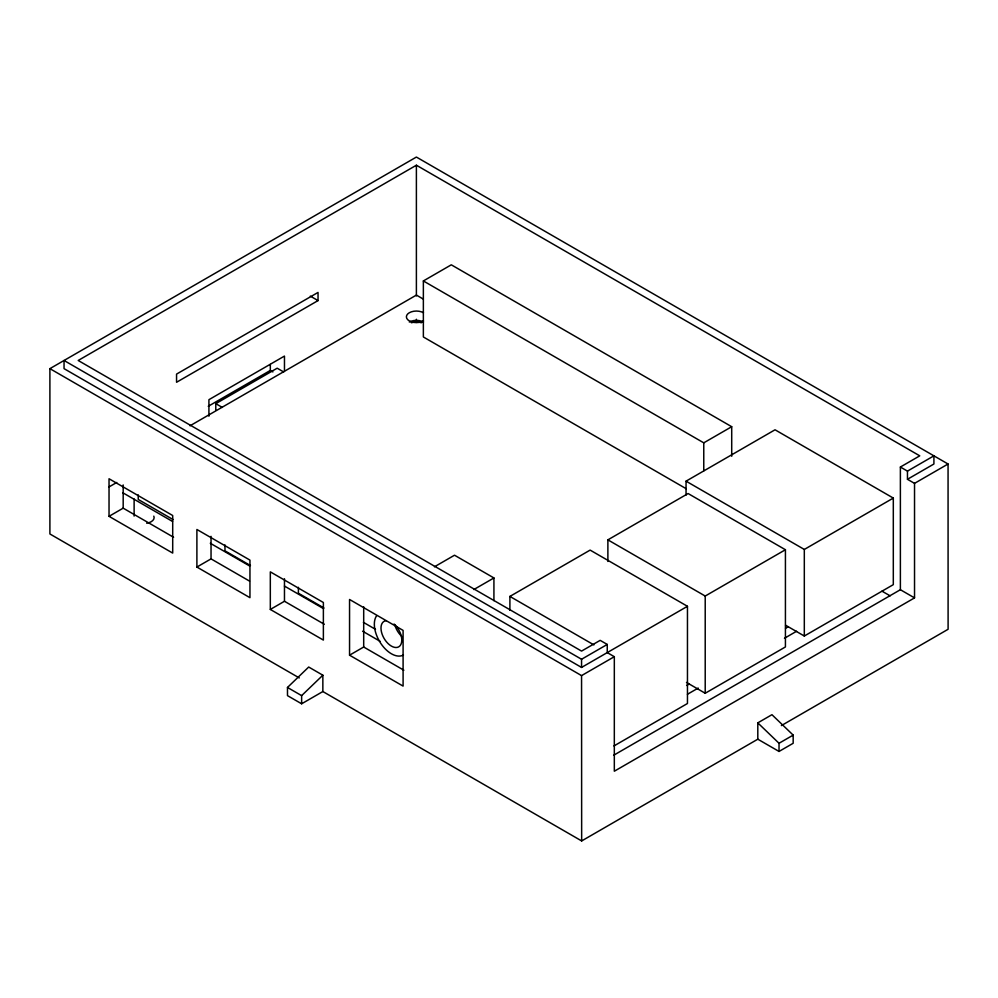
<?xml version="1.0" encoding="UTF-8"?>
<svg xmlns="http://www.w3.org/2000/svg" width="998" height="998" viewBox="0 0 998 998"><rect width="100%" height="100%" fill="white"/><g stroke="black" fill="none" stroke-linecap="round" stroke-linejoin="round"><path stroke-width="1.5" d="M322.853 691.539L322.853 675.209L308.706 667.038L287.486 687.46L287.486 695.631L301.633 703.79L322.853 691.539L581.659 840.94L757.806 739.194L757.806 722.864L771.953 714.693L793.173 735.114L793.173 743.285L779.026 751.444L757.806 739.194M301.633 703.79L301.633 695.631L322.853 675.209M779.026 751.444L779.026 743.273L757.806 722.864M299.275 677.929L49.9 533.967L49.9 368.649L416.391 157.06L948.063 464.008L948.1 629.276L781.372 725.596M613.633 755.274L900.383 589.718L900.383 467.027L919.757 455.837L416.391 165.219L78.193 360.478L581.56 651.095L600.172 640.354L607.246 644.446L607.246 652.605L614.319 656.696L614.319 771.217L914.53 597.889L914.53 483.369L948.063 464.008M318.038 300.585L176.559 382.271L176.559 374.1L318.038 292.426L318.038 300.585L310.316 296.132M686.237 488.746L423.364 336.975L423.364 280.949L451.296 264.819L731.709 426.707L731.709 456.273M208.258 406.273L270.321 370.445L272.891 371.93M215.78 409.854L215.78 403.654L277.182 368.2L283.706 371.967M190.032 425.784L416.391 295.096L423.127 298.988M109.032 486.924L116.754 482.471M109.032 516.328L172.704 553.079L172.704 515.517L109.032 478.753L109.032 516.328L123.178 508.157L173.59 537.261M196.893 567.051L249.949 597.677L249.949 560.103L196.893 529.476L196.893 567.051L211.04 558.88L249.5 581.086M270.321 609.441L323.377 640.08L323.377 602.505L270.321 571.866L270.321 609.441L284.467 601.27L324.263 624.249M434.442 566.802L454.514 555.212L493.923 577.954L493.923 600.671M423.364 280.949L703.765 442.838L731.709 426.707M349.55 655.187L403.092 686.1L403.092 630.399L349.55 599.474L349.55 655.187L363.696 647.016L403.853 670.207M473.838 589.544L493.923 577.954M686.05 495.083L686.05 481.161L775.034 429.789L893.31 498.077L893.31 584.653L804.313 636.025L785.576 625.21M509.903 610.302L509.903 596.417L590.13 550.098L687.46 606.297L687.46 703.503L613.932 745.955M607.882 561.45L607.882 539.856L688.096 493.536L785.426 549.736L785.426 646.941L705.212 693.248L686.487 682.432M687.46 606.297L581.56 667.437L64.047 368.649L64.047 360.478L581.56 659.266L607.246 644.446M907.456 471.118L933.916 455.837L933.916 464.008L907.456 479.29L907.456 471.118L900.383 467.027M607.882 539.856L705.212 596.043L785.426 549.736M49.9 368.649L581.56 675.609L614.319 656.696M686.05 481.161L804.313 549.449L893.31 498.077M686.624 685.439L689.156 683.979M785.563 628.316L788.258 626.756M687.447 694.271L698.226 688.059M784.465 638.271L796.591 631.26M779.026 743.273L793.173 735.114M907.456 479.29L914.53 483.369M900.383 589.718L914.53 597.889M881.97 591.178L890.141 595.831M215.78 403.654L222.304 407.421M509.903 596.417L593.91 644.908M363.409 622.353L375.51 629.339M173.041 519.546L138.248 499.462L138.248 494.908M250.461 565.554L224.974 550.834L224.974 544.908M323.888 607.944L298.402 593.236L298.402 587.311M122.667 492.675L172.542 521.467M210.291 543.261L249.388 565.829M284.43 586.063L323.527 608.63M362.623 631.21L380.138 641.327M287.486 687.46L301.633 695.631M581.56 675.609L581.659 840.94M804.313 549.449L804.313 636.025M705.212 596.043L705.212 693.248M703.765 442.838L703.765 470.856M581.56 659.266L581.56 667.437M416.391 165.219L416.391 295.932M416.391 319.273L416.391 322.379M363.696 606.784L363.696 647.016M284.467 371.106L284.467 356.074L208.919 399.687L208.919 416.216M284.467 578.728L284.467 601.27M270.321 364.432L270.321 370.445M211.04 536.338L211.04 558.88M134.119 498.963L134.119 516.078M123.178 484.941L123.178 508.157M411.388 322.766A10.005 5.776 0 0 1 421.393 322.766M153.792 516.141A10.005 5.776 0 0 1 146.706 523.214M401.92 636.499A14.708 8.495 60 0 1 394.846 624.91M394.073 624.049A14.708 8.495 60 0 1 400.398 645.294A14.708 8.495 60 0 1 384.03 638.333A14.708 8.495 60 0 1 386.189 620.694M403.441 654.975A24.114 13.922 60 0 1 381.011 643.71A24.114 13.922 60 0 1 376.62 615.729M409.317 322.055A10.005 5.776 0 0 1 423.464 322.055M423.464 320.907A10.005 5.776 0 0 1 409.317 320.907A10.005 5.776 0 0 1 409.317 312.736A10.005 5.776 0 0 1 423.464 312.736"/></g></svg>
